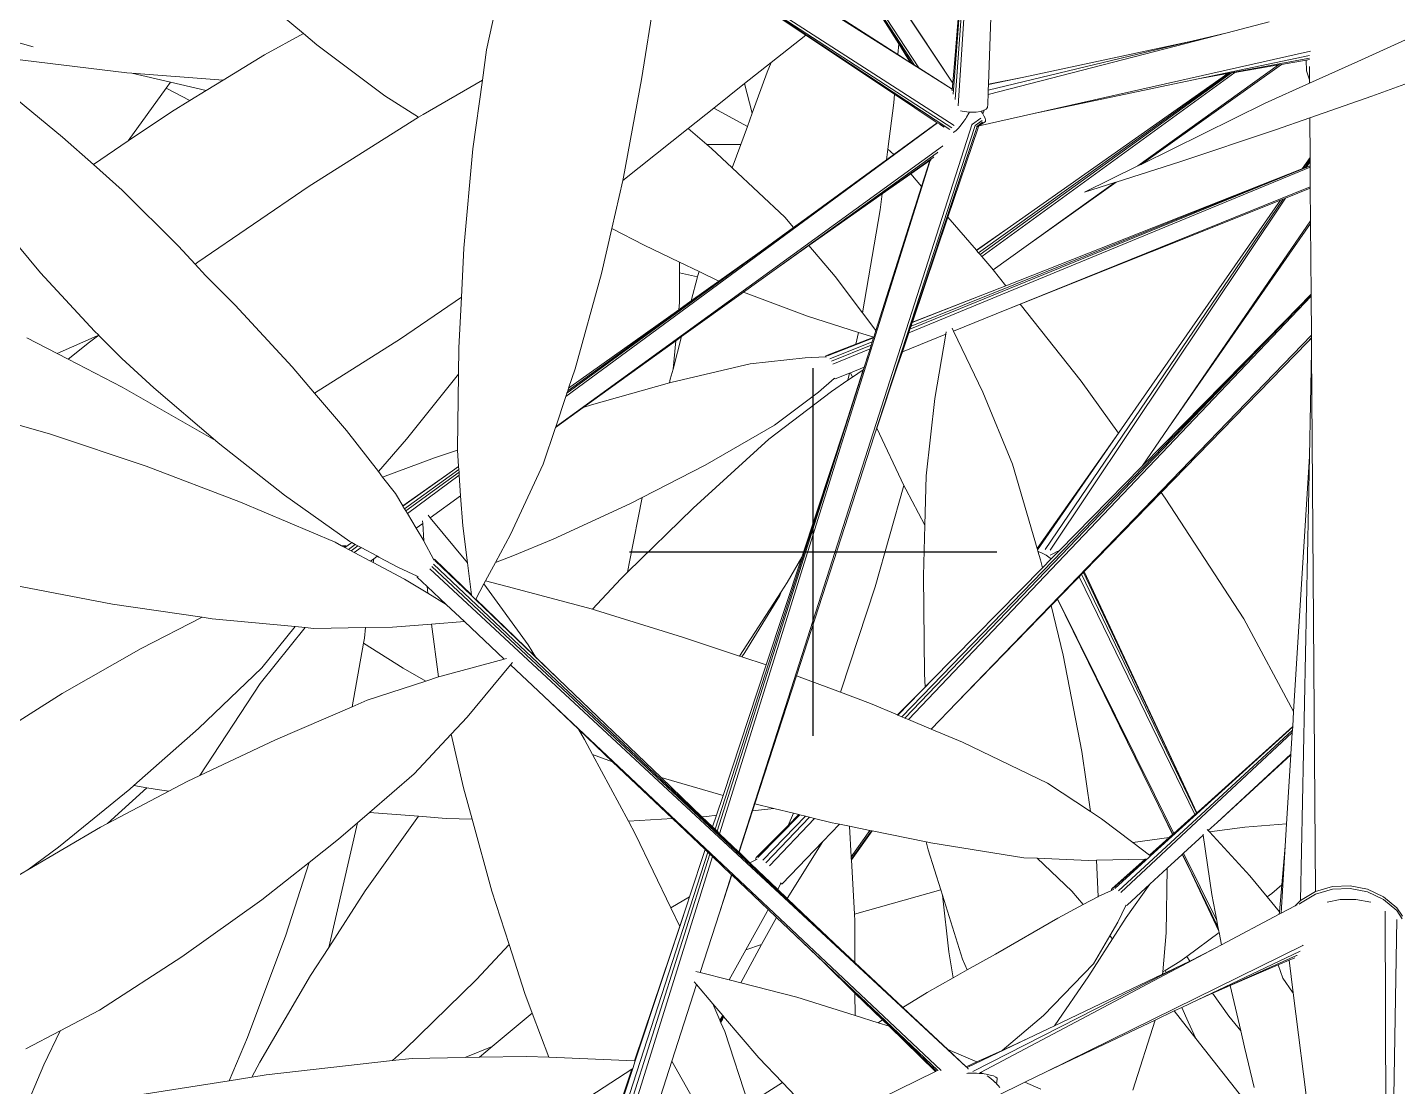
# Model space of a CAD drawing. Header units: millimetres. Extents: x 17 to 218440, y 21 to 53693.
# Drawn here: x 37418.2 to 37604.6, y 25027.3 to 25171.5 of the extents above; entities that cross this region are included whole.
import ezdxf

# ---------------------------------------------------------------- set-up
doc = ezdxf.new("R2010")
doc.units = ezdxf.units.MM
doc.header["$MEASUREMENT"] = 0
doc.layers.add('Edges', color=7, linetype='Continuous', lineweight=18)
doc.layers.add('tampak', color=7, linetype='Continuous')

# ---------------------------------------------------------------- blocks, each defined once
blk = doc.blocks.new('OUTDOOR')
at = {"layer": 'tampak', "transparency": 33554687}
h = blk.add_hatch(dxfattribs=at)
h.set_pattern_fill('CROSS', scale=400)
h.paths.add_polyline_path([(1833117.56, 62258.33), (1829017.56, 62258.33), (1829017.56, 55399.79), (1833117.56, 55399.79)])
blk = doc.blocks.new('BAMBOOPLAN')
at = {"layer": 'Edges'}
for p, q in [((2.5616, -1.7342), (1.9185, -0.7678)), ((1.9859, -0.926), (2.4956, -1.7043)), ((2.6177, -1.0446), (2.5664, -1.7653)), ((2.6202, -1.0464), (2.5722, -1.7783)), ((2.5625, -1.7551), (2.6147, -1.0779)), ((2.5606, -1.7459), (2.0013, -1.3916)), ((2.2971, -1.4061), (2.4871, -1.6989)), ((1.9951, -1.4497), (2.5646, -1.8161)), ((2.0031, -1.4595), (2.5598, -1.821)), ((2.5647, -1.696), (2.5845, -1.4508)), ((2.482, -1.6956), (2.3485, -1.4866)), ((2.631, -1.7357), (2.6402, -1.466)), ((1.6827, -1.5418), (1.6552, -1.6692)), ((2.5558, -1.8241), (2.121, -1.5373)), ((2.2757, -1.6404), (2.121, -1.5373)), ((1.1983, -1.5533), (1.2989, -1.6372)), ((1.9829, -1.5617), (1.9564, -1.727)), ((2.4565, -1.6574), (2.3868, -1.5471)), ((2.4547, -1.6781), (2.3282, -1.5973)), ((2.5616, -1.7341), (2.4626, -1.584)), ((3.1769, -1.615), (3.0948, -1.6361)), ((0.7736, -1.6634), (0.7059, -1.6445)), ((1.2236, -1.6788), (1.2989, -1.6372)), ((1.2989, -1.6372), (1.3252, -1.6592)), ((2.2086, -1.6938), (2.2757, -1.6404)), ((2.4483, -1.7554), (2.2757, -1.6404)), ((3.0948, -1.6361), (2.6303, -1.7558)), ((3.0948, -1.6361), (3.0265, -1.6525)), ((3.3492, -1.6915), (3.4417, -1.6499)), ((1.3252, -1.6592), (1.4574, -1.7583)), ((1.6552, -1.6692), (1.6471, -1.7278)), ((2.4547, -1.6781), (2.4565, -1.6574)), ((2.4796, -1.6941), (2.4547, -1.6781)), ((2.4796, -1.6941), (2.4565, -1.6574)), ((3.0265, -1.6525), (2.6306, -1.7475)), ((2.6999, -1.7221), (3.0265, -1.6525)), ((2.719, -1.7931), (3.257, -1.6716)), ((3.257, -1.6716), (3.2572, -1.6716)), ((0.6775, -1.6799), (0.9557, -1.714)), ((1.1427, -1.7283), (1.2236, -1.6788)), ((2.1569, -1.7348), (2.2086, -1.6938)), ((2.2008, -1.7124), (2.2086, -1.6938)), ((2.482, -1.6956), (2.4796, -1.6941)), ((2.4871, -1.6989), (2.482, -1.6956)), ((2.4956, -1.7043), (2.4871, -1.6989)), ((2.5606, -1.7458), (2.4956, -1.7043)), ((2.5605, -1.7478), (2.5647, -1.696)), ((2.5616, -1.7341), (2.5647, -1.696)), ((2.9216, -1.8948), (3.1952, -1.6984)), ((2.9277, -1.8918), (3.2007, -1.6974)), ((3.0385, -1.7258), (3.2552, -1.6801)), ((3.2552, -1.6853), (3.0775, -1.7185)), ((3.1952, -1.6984), (3.11, -1.7129)), ((3.2007, -1.6974), (3.1952, -1.6984)), ((3.2484, -1.6893), (3.2007, -1.6974)), ((3.2549, -1.6882), (3.2484, -1.6893)), ((3.2484, -1.6893), (3.2495, -1.7102)), ((3.2552, -1.6881), (3.2549, -1.6882)), ((3.255, -1.7015), (3.2552, -1.7274)), ((3.2552, -1.7339), (3.3492, -1.6915)), ((0.9557, -1.714), (0.9652, -1.7147)), ((0.9652, -1.7147), (1.1427, -1.7283)), ((1.0403, -1.732), (0.9652, -1.7147)), ((1.1102, -1.7482), (1.1427, -1.7283)), ((1.5316, -1.7947), (1.6471, -1.7278)), ((1.6471, -1.7278), (1.6287, -1.8615)), ((1.9564, -1.727), (1.9216, -1.9166)), ((2.1715, -1.7926), (2.2008, -1.7124)), ((3.0999, -1.7147), (2.6118, -2.0637)), ((3.1035, -1.7141), (2.6148, -2.0671)), ((3.11, -1.7129), (2.6184, -2.0713)), ((2.6309, -1.7368), (2.6999, -1.7221)), ((2.631, -1.7357), (2.6999, -1.7221)), ((2.6736, -2.0129), (3.0964, -1.7153)), ((2.719, -1.7931), (3.0385, -1.7258)), ((3.0775, -1.7185), (3.0385, -1.7258)), ((3.0964, -1.7153), (3.0775, -1.7185)), ((3.0999, -1.7147), (3.0964, -1.7153)), ((3.1035, -1.7141), (3.0999, -1.7147)), ((3.11, -1.7129), (3.1035, -1.7141)), ((3.2495, -1.7102), (3.2552, -1.7274)), ((3.2552, -1.7274), (3.2552, -1.7339)), ((0.7112, -1.7404), (0.8307, -1.8387)), ((0.9585, -1.8464), (1.0321, -1.7435)), ((1.0321, -1.7435), (1.0403, -1.732)), ((1.0321, -1.7435), (1.0781, -1.7679)), ((1.1102, -1.7482), (1.0403, -1.732)), ((1.0781, -1.7679), (1.1102, -1.7482)), ((1.4574, -1.7583), (1.523, -1.8002)), ((2.1569, -1.7348), (2.097, -1.7825)), ((2.1715, -1.7926), (2.1569, -1.7348)), ((2.4469, -1.7721), (2.4483, -1.7554)), ((2.5275, -1.8083), (2.4483, -1.7554)), ((2.5605, -1.7486), (2.5605, -1.7478)), ((2.5606, -1.7458), (2.5616, -1.7342)), ((2.5606, -1.7459), (2.5606, -1.7458)), ((2.5616, -1.7342), (2.5616, -1.7341)), ((2.5625, -1.7552), (2.5625, -1.7551)), ((2.6297, -1.7717), (2.6303, -1.7558)), ((2.6303, -1.7558), (2.6306, -1.7475)), ((2.6306, -1.7475), (2.6309, -1.7368)), ((2.6309, -1.7368), (2.631, -1.7357)), ((3.1691, -1.7728), (3.2552, -1.7339)), ((3.3763, -1.7591), (3.448, -1.733)), ((1.0426, -1.7896), (1.0781, -1.7679)), ((2.0469, -1.8224), (2.097, -1.7825)), ((2.1622, -1.818), (2.097, -1.7825)), ((2.4356, -1.862), (2.4469, -1.7721)), ((2.5664, -1.7653), (2.5664, -1.7654)), ((2.6225, -1.7867), (2.6267, -1.7844)), ((2.6267, -1.7844), (2.6292, -1.7812)), ((2.6296, -1.7751), (2.6292, -1.7812)), ((2.6296, -1.7751), (2.6297, -1.7717)), ((3.1691, -1.7728), (2.9277, -1.8918)), ((3.2557, -1.8011), (3.3763, -1.7591)), ((0.9585, -1.8464), (1.0426, -1.7896)), ((1.3104, -1.9341), (1.523, -1.8002)), ((1.523, -1.8002), (1.5316, -1.7947)), ((2.5316, -1.811), (1.8092, -2.3435)), ((2.1622, -1.818), (2.1715, -1.7926)), ((2.5314, -1.8109), (2.4467, -1.8727)), ((2.5314, -1.8109), (2.5275, -1.8083)), ((2.5316, -1.811), (2.5314, -1.8109)), ((2.5361, -1.814), (2.5316, -1.811)), ((2.5769, -1.7878), (2.5797, -1.7885)), ((2.578, -1.8151), (2.5833, -1.8078)), ((2.5797, -1.7885), (2.5887, -1.79)), ((2.5833, -1.8078), (2.5868, -1.8025)), ((2.5868, -1.8025), (2.5884, -1.7999)), ((2.5884, -1.7999), (2.5929, -1.7921)), ((2.5887, -1.79), (2.5938, -1.7903)), ((2.5929, -1.7921), (2.5938, -1.7903)), ((2.5938, -1.7903), (2.598, -1.7906)), ((2.598, -1.7906), (2.6071, -1.7903)), ((2.5997, -1.8139), (2.6164, -1.8018)), ((2.6051, -1.8161), (2.6185, -1.8065)), ((2.6071, -1.7903), (2.6152, -1.789)), ((2.6196, -1.8101), (2.6081, -1.8182)), ((2.6131, -1.817), (2.719, -1.7931)), ((2.6152, -1.789), (2.617, -1.7885)), ((2.617, -1.7885), (2.6219, -1.787)), ((2.6184, -1.7908), (2.617, -1.7885)), ((2.6188, -1.7896), (2.6184, -1.7908)), ((2.6193, -1.7922), (2.6184, -1.7908)), ((2.6184, -1.8133), (2.6243, -1.8091)), ((2.6201, -1.7936), (2.6193, -1.7922)), ((2.6206, -1.7921), (2.6201, -1.7936)), ((2.6202, -1.7938), (2.6201, -1.7936)), ((2.6202, -1.7938), (2.6225, -1.7867)), ((2.6223, -1.7976), (2.6202, -1.7938)), ((2.6219, -1.787), (2.6225, -1.7867)), ((2.6244, -1.8022), (2.6223, -1.7976)), ((2.6243, -1.8091), (2.6254, -1.8082)), ((2.6255, -1.8059), (2.6244, -1.8022)), ((2.6254, -1.8082), (2.6255, -1.8059)), ((3.1891, -1.8244), (3.2557, -1.8011)), ((3.2557, -1.8011), (3.2563, -1.8787)), ((1.92, -1.9235), (2.0469, -1.8224)), ((2.0469, -1.8224), (2.0836, -1.8534)), ((2.1456, -3.2292), (2.5992, -1.8133)), ((2.1492, -1.8534), (2.1622, -1.818)), ((2.4097, -2.4178), (2.605, -1.8166)), ((2.6093, -1.8181), (2.4543, -2.2838)), ((2.5361, -1.814), (2.5366, -1.8143)), ((2.5366, -1.8143), (2.5368, -1.8145)), ((2.5368, -1.8145), (2.5395, -1.8163)), ((2.5447, -1.8197), (2.5395, -1.8163)), ((2.6108, -1.821), (2.5522, -1.9944)), ((2.5622, -1.83), (2.5639, -1.8294)), ((2.5639, -1.8294), (2.5679, -1.8263)), ((2.5679, -1.8263), (2.5727, -1.8214)), ((2.5727, -1.8214), (2.578, -1.8151)), ((2.5992, -1.8133), (2.5993, -1.8129)), ((2.5995, -1.8141), (2.5997, -1.8139)), ((2.6047, -1.8164), (2.6051, -1.8161)), ((2.605, -1.8166), (2.6052, -1.8161)), ((2.6081, -1.8182), (2.608, -1.8183)), ((2.6093, -1.8179), (2.6093, -1.8181)), ((2.6115, -1.818), (2.6104, -1.8189)), ((2.6119, -1.8178), (2.6108, -1.821)), ((2.6115, -1.818), (2.6119, -1.8178)), ((2.6195, -1.8124), (2.6119, -1.8178)), ((2.6131, -1.817), (2.6119, -1.8178)), ((2.6119, -1.8178), (2.6119, -1.8178)), ((2.6184, -1.8133), (2.6131, -1.817)), ((3.0028, -1.8868), (3.1891, -1.8244)), ((0.8307, -1.8387), (0.8907, -1.8924)), ((0.8907, -1.8924), (0.9585, -1.8464)), ((1.6287, -1.8615), (1.6107, -2.0548)), ((1.7896, -2.4021), (2.5414, -1.8562)), ((2.1492, -1.8534), (2.0836, -1.8534)), ((2.0836, -1.8534), (2.0926, -1.861)), ((2.0926, -1.861), (2.1327, -1.8985)), ((2.1327, -1.8985), (2.1492, -1.8534)), ((2.433, -1.8828), (2.4356, -1.862)), ((2.4467, -1.8727), (2.4356, -1.862)), ((2.5414, -1.8562), (2.5425, -1.8555)), ((2.5174, -1.8841), (2.1083, -3.1934)), ((2.2145, -2.0973), (2.5295, -1.8705)), ((2.433, -1.8828), (2.2771, -1.9967)), ((2.5232, -1.8784), (2.3009, -2.036)), ((2.4467, -1.8727), (2.433, -1.8828)), ((2.5168, -1.8845), (2.4799, -1.9104)), ((2.5168, -1.8845), (2.5009, -1.9348)), ((2.5174, -1.8841), (2.5168, -1.8845)), ((2.5198, -1.8824), (2.5174, -1.8841)), ((2.5246, -1.8774), (2.5232, -1.8784)), ((2.5295, -1.8705), (2.5305, -1.8698)), ((2.5305, -1.8698), (2.5326, -1.8683)), ((2.8792, -1.9264), (3.0028, -1.8868)), ((3.2409, -1.9008), (3.2563, -1.8787)), ((3.2563, -1.8822), (3.2447, -1.8993)), ((3.2564, -1.8864), (3.2488, -1.8977)), ((3.2563, -1.8787), (3.2563, -1.8822)), ((3.2563, -1.8822), (3.2564, -1.8864)), ((3.2564, -1.8864), (3.2564, -1.8946)), ((0.8907, -1.8924), (0.9464, -1.9422)), ((1.9216, -1.9166), (1.92, -1.9235)), ((2.1327, -1.8985), (2.2353, -1.9947)), ((2.4799, -1.9104), (2.4246, -1.9492)), ((3.2564, -1.897), (2.4762, -2.2192)), ((3.2564, -1.895), (2.4784, -2.2125)), ((2.5009, -1.9348), (2.4799, -1.9104)), ((3.2392, -1.9015), (2.4804, -2.2068)), ((2.6645, -2.1278), (3.2392, -1.9015)), ((2.818, -1.946), (2.9216, -1.8948)), ((2.9216, -1.8948), (2.9277, -1.8918)), ((3.2409, -1.9008), (3.2392, -1.9015)), ((3.2447, -1.8993), (3.2409, -1.9008)), ((3.2488, -1.8977), (3.2447, -1.8993)), ((3.2564, -1.8946), (3.2488, -1.8977)), ((3.2564, -1.8946), (3.2564, -1.895)), ((3.2564, -1.895), (3.2564, -1.897)), ((3.2564, -1.897), (3.2567, -1.9355)), ((0.9464, -1.9422), (1.056, -2.0511)), ((1.094, -2.0819), (1.3104, -1.9341)), ((1.92, -1.9235), (1.8986, -2.0166)), ((2.5009, -1.9348), (2.4121, -2.2146)), ((2.6459, -2.1825), (3.2567, -1.9355)), ((2.7042, -2.051), (2.8792, -1.9264)), ((2.7042, -2.051), (2.8765, -1.9272)), ((2.818, -1.946), (2.8765, -1.9272)), ((2.8765, -1.9272), (2.8792, -1.9264)), ((3.2567, -1.9384), (3.2087, -1.9576)), ((3.2567, -1.9355), (3.2567, -1.9384)), ((3.2567, -1.9384), (3.2572, -2.0015)), ((2.4246, -1.9492), (2.3009, -2.036)), ((2.4207, -1.9804), (2.4246, -1.9492)), ((2.6929, -2.1637), (3.1987, -1.9616)), ((3.2038, -1.9595), (2.7414, -2.6405)), ((3.2087, -1.9576), (2.7508, -2.642)), ((2.9178, -2.3661), (3.1987, -1.9616)), ((3.1987, -1.9616), (3.2038, -1.9595)), ((3.2038, -1.9595), (3.2087, -1.9576)), ((2.2771, -1.9967), (1.8114, -2.3368)), ((2.2353, -1.9947), (2.2522, -2.0146)), ((2.2771, -1.9967), (2.2522, -2.0146)), ((2.3863, -2.1803), (2.4207, -1.9804)), ((2.5522, -1.9944), (2.4831, -2.1985)), ((2.6077, -2.0589), (2.5522, -1.9944)), ((0.7183, -2.0191), (0.7877, -2.1025)), ((1.8986, -2.0166), (1.8785, -2.1042)), ((1.8986, -2.0166), (1.9614, -2.0492)), ((2.2522, -2.0146), (2.1871, -2.0617)), ((2.6077, -2.0589), (2.6736, -2.0129)), ((2.6079, -2.0592), (2.6736, -2.0129)), ((2.9803, -2.4051), (3.2572, -2.0015)), ((2.9803, -2.4051), (3.2572, -2.0067)), ((3.2572, -2.0015), (3.2572, -2.0067)), ((3.2572, -2.0067), (3.2583, -2.144)), ((1.056, -2.0511), (1.0883, -2.0861)), ((1.9614, -2.0492), (2.03, -2.082)), ((2.2819, -2.0495), (2.2145, -2.0973)), ((2.3009, -2.036), (2.2819, -2.0495)), ((2.2819, -2.0495), (2.333, -2.1096)), ((2.6402, -2.0969), (2.7042, -2.051)), ((1.6107, -2.0548), (1.6061, -2.1502)), ((2.1871, -2.0617), (1.8129, -2.3322)), ((2.1068, -2.1189), (2.1871, -2.0617)), ((2.6079, -2.0592), (2.6077, -2.0589)), ((2.6118, -2.0637), (2.6079, -2.0592)), ((2.6148, -2.0671), (2.6118, -2.0637)), ((2.6184, -2.0713), (2.6148, -2.0671)), ((2.6375, -2.0936), (2.6184, -2.0713)), ((0.7877, -2.1025), (0.8927, -2.2161)), ((1.0883, -2.0861), (1.094, -2.0819)), ((1.0883, -2.0861), (1.1085, -2.1079)), ((1.8785, -2.1042), (1.8272, -2.2893)), ((2.03, -2.1028), (2.03, -2.082)), ((2.03, -2.082), (2.0684, -2.1005)), ((2.03, -2.1028), (2.0654, -2.1106)), ((2.03, -2.1604), (2.03, -2.1028)), ((2.0661, -2.1077), (2.0684, -2.1005)), ((2.0684, -2.1005), (2.1068, -2.1189)), ((2.1549, -2.1402), (2.2145, -2.0973)), ((2.6402, -2.0969), (2.6375, -2.0936)), ((2.6645, -2.1278), (2.6402, -2.0969)), ((1.1085, -2.1079), (1.1662, -2.1657)), ((2.053, -2.1572), (2.0654, -2.1106)), ((2.053, -2.1572), (2.1068, -2.1189)), ((2.0654, -2.1106), (2.0661, -2.1077)), ((2.333, -2.1096), (2.3863, -2.1803)), ((2.6267, -2.1427), (2.6645, -2.1278)), ((1.4878, -2.231), (1.6061, -2.1502)), ((1.6061, -2.1502), (1.6014, -2.2487)), ((2.0287, -2.1745), (2.053, -2.1572)), ((2.0344, -2.2269), (2.1549, -2.1402)), ((2.1549, -2.1402), (2.2789, -2.1872)), ((3.2583, -2.1446), (2.4683, -2.9685)), ((3.2583, -2.148), (2.4754, -2.9715)), ((2.4829, -2.1993), (2.6267, -2.1427)), ((2.4831, -2.1985), (2.6267, -2.1427)), ((3.2583, -2.144), (3.2068, -2.1972)), ((3.2583, -2.144), (3.2583, -2.1446)), ((3.2583, -2.1446), (3.2583, -2.148)), ((3.2583, -2.148), (3.2588, -2.2237)), ((1.1662, -2.1657), (1.277, -2.2855)), ((1.8147, -2.3269), (2.0287, -2.1745)), ((2.0287, -2.1745), (2.03, -2.1604)), ((2.3863, -2.1803), (2.4121, -2.2146)), ((2.5633, -2.2159), (2.6459, -2.1825)), ((2.6459, -2.1825), (2.6929, -2.1637)), ((2.8111, -2.3133), (2.6929, -2.1637)), ((2.2789, -2.1872), (2.3783, -2.2185)), ((3.2068, -2.1972), (2.4624, -2.966)), ((2.4804, -2.2068), (2.4784, -2.2125)), ((2.4829, -2.1993), (2.4804, -2.2068)), ((2.4831, -2.1985), (2.4829, -2.1993)), ((2.5633, -2.2159), (2.5607, -2.2104)), ((2.9301, -2.4788), (3.2068, -2.1972)), ((0.7614, -2.2293), (0.8199, -2.2596)), ((0.8261, -2.2572), (0.8981, -2.2256)), ((0.8415, -2.2708), (0.8832, -2.2375)), ((0.8832, -2.2375), (0.8986, -2.2262)), ((0.8927, -2.2161), (0.901, -2.2243)), ((0.8981, -2.2256), (0.901, -2.2243)), ((0.8986, -2.2262), (0.8981, -2.2256)), ((0.8986, -2.2262), (0.9011, -2.2244)), ((0.901, -2.2243), (0.9011, -2.2244)), ((0.9011, -2.2244), (0.9462, -2.2693)), ((1.3204, -2.3365), (1.4878, -2.231)), ((1.843, -2.3647), (2.0228, -2.2353)), ((2.0176, -2.2901), (2.0344, -2.2269)), ((2.0176, -2.2901), (2.0228, -2.2353)), ((2.0228, -2.2353), (2.0344, -2.2269)), ((2.3178, -2.2643), (2.4076, -2.229)), ((2.405, -2.2371), (2.3228, -2.2701)), ((2.3733, -2.2413), (2.3783, -2.2185)), ((2.3733, -2.2413), (2.4079, -2.2278)), ((2.3783, -2.2185), (2.4079, -2.2278)), ((2.405, -2.2371), (2.4031, -2.2432)), ((2.4076, -2.229), (2.405, -2.2371)), ((2.408, -2.2278), (2.4076, -2.229)), ((2.4079, -2.2278), (2.408, -2.2278)), ((2.4121, -2.2146), (2.408, -2.2278)), ((2.4762, -2.2192), (2.4636, -2.2562)), ((2.4636, -2.2562), (2.5481, -2.2221)), ((2.4784, -2.2125), (2.4762, -2.2192)), ((2.5266, -2.3474), (2.5481, -2.2221)), ((2.5481, -2.2221), (2.5488, -2.2178)), ((2.6203, -2.3346), (2.5633, -2.2159)), ((2.5697, -2.9382), (3.2588, -2.2237)), ((2.9668, -2.5299), (3.251, -2.2376)), ((3.251, -2.2376), (3.2589, -2.2294)), ((3.2589, -2.2296), (3.251, -2.2376)), ((3.2588, -2.2237), (3.2589, -2.2294)), ((3.2589, -2.2294), (3.2589, -2.2296)), ((3.2589, -2.2296), (3.2591, -2.2554)), ((0.8199, -2.2596), (0.8261, -2.2572)), ((0.8199, -2.2596), (0.8415, -2.2708)), ((1.6014, -2.2487), (1.6006, -2.2997)), ((2.3977, -2.2602), (2.1033, -3.1886)), ((2.3146, -2.2644), (2.314, -2.266)), ((2.3159, -2.2636), (2.3146, -2.2644)), ((2.3159, -2.2636), (2.3733, -2.2413)), ((2.4031, -2.2432), (2.3256, -2.2748)), ((2.4008, -2.2503), (2.3282, -2.2803)), ((2.3977, -2.2602), (2.3893, -2.2863)), ((2.4008, -2.2503), (2.3977, -2.2602)), ((2.4031, -2.2432), (2.4008, -2.2503)), ((2.4636, -2.2562), (2.4543, -2.2838)), ((3.2591, -2.2554), (3.255, -2.4597)), ((3.2591, -2.2554), (3.2668, -3.3059)), ((0.8415, -2.2708), (0.9468, -2.3254)), ((0.9462, -2.2693), (1.0081, -2.3266)), ((1.277, -2.2855), (1.3204, -2.3365)), ((1.8272, -2.2893), (1.8147, -2.3269)), ((2.0123, -2.3097), (2.0176, -2.2901)), ((2.0162, -2.3151), (2.1675, -2.2797)), ((2.1675, -2.2797), (2.2743, -2.2679)), ((2.2743, -2.2679), (2.314, -2.266)), ((2.314, -2.266), (2.316, -2.2659)), ((2.3628, -2.297), (2.3893, -2.2863)), ((2.3893, -2.2863), (2.3876, -2.2915)), ((2.4543, -2.2838), (2.414, -2.405)), ((1.4994, -2.4265), (1.6006, -2.2997)), ((1.6006, -2.2997), (1.5984, -2.4447)), ((1.8594, -2.3594), (2.0106, -2.3167)), ((2.0106, -2.3167), (2.0123, -2.3097)), ((2.0106, -2.3167), (2.0162, -2.3151)), ((2.3006, -2.3346), (2.3311, -2.3084)), ((2.3255, -2.3335), (2.3578, -2.3116)), ((2.3311, -2.3084), (2.3324, -2.3073)), ((2.3311, -2.3084), (2.3328, -2.3091)), ((2.3328, -2.3091), (2.3609, -2.2978)), ((2.3876, -2.2915), (2.3523, -2.401)), ((2.3578, -2.3116), (2.3609, -2.2978)), ((2.3578, -2.3116), (2.3668, -2.3056)), ((2.3609, -2.2978), (2.3628, -2.297)), ((2.3668, -2.3056), (2.3628, -2.297)), ((2.3668, -2.3056), (2.3876, -2.2915)), ((2.8838, -2.4144), (2.8111, -2.3133)), ((0.9468, -2.3254), (1.1278, -2.4288)), ((1.0081, -2.3266), (1.1278, -2.4288)), ((1.3204, -2.3365), (1.3827, -2.4095)), ((1.8092, -2.3435), (1.7896, -2.4021)), ((1.8114, -2.3368), (1.8092, -2.3435)), ((1.8129, -2.3322), (1.8114, -2.3368)), ((1.8147, -2.3269), (1.8129, -2.3322)), ((2.2042, -2.4261), (2.3255, -2.3335)), ((2.2148, -2.3993), (2.3006, -2.3346)), ((2.6778, -2.4746), (2.6203, -2.3346)), ((0.6179, -2.3628), (0.8069, -2.4166)), ((1.7892, -2.4035), (1.843, -2.3647)), ((1.843, -2.3647), (1.8594, -2.3594)), ((2.5097, -2.4975), (2.5266, -2.3474)), ((2.7264, -2.6417), (2.9178, -2.3661)), ((2.8838, -2.4144), (2.9178, -2.3661)), ((0.8069, -2.4166), (0.9934, -2.4787)), ((1.3827, -2.4095), (1.4448, -2.4894)), ((1.7892, -2.4035), (1.7654, -2.4748)), ((1.7896, -2.4021), (1.7892, -2.4035)), ((2.0801, -2.4768), (2.2148, -2.3993)), ((2.3523, -2.401), (2.0994, -3.1849)), ((2.2575, -2.8864), (2.4097, -2.4178)), ((2.268, -2.6559), (2.3523, -2.401)), ((2.414, -2.405), (2.4097, -2.4178)), ((2.4667, -2.5164), (2.414, -2.405)), ((2.7257, -2.6391), (2.8838, -2.4144)), ((2.9299, -2.4785), (2.9803, -2.4051)), ((1.1278, -2.4288), (1.1333, -2.4335)), ((1.1333, -2.4335), (1.2625, -2.5352)), ((1.4448, -2.4894), (1.4994, -2.4265)), ((1.5541, -2.4623), (1.5986, -2.4478)), ((1.5984, -2.4447), (1.5986, -2.4478)), ((1.5986, -2.4478), (1.6007, -2.4792)), ((2.0569, -2.5604), (2.2042, -2.4261)), ((1.453, -2.5), (1.5541, -2.4623)), ((1.7654, -2.4748), (1.7018, -2.6115)), ((1.9577, -2.5395), (2.0801, -2.4768)), ((2.7257, -2.6391), (2.6778, -2.4746)), ((3.2243, -2.9559), (3.255, -2.4597)), ((3.255, -2.4597), (3.2376, -3.3232)), ((0.9934, -2.4787), (1.1769, -2.549)), ((1.4448, -2.4894), (1.453, -2.5)), ((1.453, -2.5), (1.4781, -2.5322)), ((1.4923, -2.5558), (1.5889, -2.4876)), ((1.4925, -2.5563), (1.5889, -2.4876)), ((1.6012, -2.4853), (1.4957, -2.5616)), ((1.6015, -2.4902), (1.4982, -2.5656)), ((1.6019, -2.4962), (1.5011, -2.5705)), ((1.5889, -2.4876), (1.6007, -2.4792)), ((1.6007, -2.4792), (1.6012, -2.4853)), ((1.6012, -2.4853), (1.6015, -2.4902)), ((1.6015, -2.4902), (1.6019, -2.4962)), ((1.6019, -2.4962), (1.6047, -2.5364)), ((2.5073, -2.5935), (2.5097, -2.4975)), ((2.7683, -2.6435), (2.9286, -2.4803)), ((2.9286, -2.4803), (2.9299, -2.4785)), ((2.9286, -2.4803), (2.9301, -2.4788)), ((2.9301, -2.4788), (2.9299, -2.4785)), ((2.4109, -2.7132), (2.4667, -2.5164)), ((2.47, -2.5232), (2.4667, -2.5164)), ((2.5073, -2.5935), (2.47, -2.5232)), ((2.8172, -2.6837), (2.9668, -2.5299)), ((2.9746, -2.5408), (2.9668, -2.5299)), ((1.1769, -2.549), (1.3605, -2.6267)), ((1.2625, -2.5352), (1.3891, -2.6252)), ((1.4781, -2.5322), (1.4923, -2.5558)), ((1.4923, -2.5558), (1.4925, -2.5563)), ((1.4925, -2.5563), (1.4957, -2.5616)), ((1.5456, -2.5792), (1.6047, -2.5364)), ((1.6047, -2.5364), (1.6087, -2.5948)), ((1.7844, -2.6208), (1.9338, -2.5517)), ((1.9337, -2.6615), (1.9577, -2.5395)), ((1.9338, -2.5517), (1.9577, -2.5395)), ((3.1277, -2.7757), (2.9746, -2.5408)), ((1.4957, -2.5616), (1.4982, -2.5656)), ((1.4982, -2.5656), (1.5011, -2.5705)), ((1.5011, -2.5705), (1.5183, -2.5991)), ((1.5456, -2.5792), (1.5413, -2.574)), ((1.6178, -2.6669), (1.5456, -2.5792)), ((1.9294, -2.6851), (2.0569, -2.5604)), ((1.5183, -2.5991), (1.5309, -2.59)), ((1.5183, -2.5991), (1.5333, -2.6241)), ((1.5309, -2.59), (1.5305, -2.5852)), ((1.5333, -2.6241), (1.5309, -2.59)), ((1.6087, -2.5948), (1.6178, -2.6669)), ((2.5048, -2.6919), (2.5073, -2.5935)), ((1.3605, -2.6267), (1.3732, -2.6334)), ((1.3732, -2.6334), (1.3816, -2.6339)), ((1.3732, -2.6334), (1.3784, -2.6362)), ((1.3784, -2.6362), (1.3816, -2.6339)), ((1.3784, -2.6362), (1.3794, -2.6368)), ((1.3794, -2.6368), (1.3833, -2.634)), ((1.3794, -2.6368), (1.3865, -2.6405)), ((1.3816, -2.6339), (1.3833, -2.634)), ((1.3833, -2.634), (1.3929, -2.6272)), ((1.3998, -2.6309), (1.3865, -2.6405)), ((1.3891, -2.6252), (1.3929, -2.6272)), ((1.405, -2.6337), (1.3918, -2.6433)), ((1.3929, -2.6272), (1.3998, -2.6309)), ((1.411, -2.6369), (1.3979, -2.6466)), ((1.3998, -2.6309), (1.405, -2.6337)), ((1.405, -2.6337), (1.411, -2.6369)), ((1.411, -2.6369), (1.4427, -2.654)), ((1.5333, -2.6241), (1.5334, -2.6243)), ((1.5334, -2.6243), (1.5517, -2.6596)), ((1.7018, -2.6115), (1.6726, -2.6658)), ((1.7064, -2.6531), (1.7844, -2.6208)), ((1.3865, -2.6405), (1.3918, -2.6433)), ((1.3918, -2.6433), (1.3979, -2.6466)), ((1.3979, -2.6466), (1.4297, -2.6634)), ((1.4297, -2.6634), (1.4357, -2.6591)), ((1.4297, -2.6634), (1.4348, -2.6662)), ((1.4348, -2.6662), (1.4357, -2.6591)), ((1.4357, -2.6591), (1.4418, -2.6547)), ((1.4418, -2.6547), (1.4427, -2.654)), ((1.4418, -2.6547), (1.4453, -2.6554)), ((1.4427, -2.654), (1.4453, -2.6554)), ((1.4453, -2.6554), (1.4839, -2.6761)), ((1.5534, -2.6595), (1.5517, -2.6596)), ((1.5517, -2.6596), (1.5527, -2.6614)), ((1.5547, -2.6603), (1.5534, -2.6595)), ((1.5547, -2.6603), (1.6257, -2.729)), ((1.5548, -2.6624), (1.6259, -2.7305)), ((1.6726, -2.6658), (1.7064, -2.6531)), ((1.9294, -2.6851), (1.9337, -2.6615)), ((2.1988, -2.8653), (2.268, -2.6559)), ((2.2394, -2.7052), (2.268, -2.6559)), ((2.7264, -2.6417), (2.7257, -2.6391)), ((2.7272, -2.6443), (2.7264, -2.6417)), ((2.7277, -2.6445), (2.7272, -2.6443)), ((2.732, -2.6609), (2.7272, -2.6443)), ((2.7352, -2.6477), (2.7277, -2.6445)), ((2.7358, -2.6766), (2.732, -2.6609)), ((2.7431, -2.6521), (2.7352, -2.6477)), ((2.7358, -2.6766), (2.7529, -2.6592)), ((2.7508, -2.6574), (2.7431, -2.6521)), ((2.7529, -2.6592), (2.7508, -2.6574)), ((2.7562, -2.6491), (2.7511, -2.6519)), ((2.7529, -2.6592), (2.7683, -2.6435)), ((2.7646, -2.645), (2.7562, -2.6491)), ((2.7683, -2.6435), (2.7646, -2.645)), ((1.4348, -2.6662), (1.4952, -2.6982)), ((1.4839, -2.6761), (1.5203, -2.6928)), ((2.5877, -3.6467), (1.5447, -2.6785)), ((2.3427, -3.4173), (1.5485, -2.6738)), ((2.2693, -3.3479), (1.5516, -2.6693)), ((1.6178, -2.6669), (1.6257, -2.729)), ((1.6726, -2.6658), (1.6531, -2.702)), ((1.9164, -2.6977), (1.9294, -2.6851)), ((2.5205, -2.8957), (2.7358, -2.6766)), ((2.8074, -2.6938), (2.8122, -2.6888)), ((2.8122, -2.6888), (2.8155, -2.6855)), ((3.0356, -3.1534), (2.8122, -2.6888)), ((2.8155, -2.6855), (2.8172, -2.6837)), ((2.8155, -2.6855), (3.019, -3.1164)), ((2.8172, -2.6837), (3.019, -3.1164)), ((0.7351, -2.7104), (0.9277, -2.7472)), ((1.4952, -2.6982), (1.5406, -2.7258)), ((1.5203, -2.6928), (1.5204, -2.6947)), ((1.5203, -2.6928), (1.5219, -2.6936)), ((1.5204, -2.6947), (1.5397, -2.7129)), ((1.5406, -2.7258), (1.5397, -2.7129)), ((1.5397, -2.7129), (1.5766, -2.7476)), ((1.6499, -2.7078), (1.6341, -2.7372)), ((1.6531, -2.702), (1.6499, -2.7078)), ((1.7363, -2.8259), (1.6499, -2.7078)), ((1.6531, -2.702), (1.6953, -2.7128)), ((1.6953, -2.7128), (1.861, -2.757)), ((1.861, -2.757), (1.9164, -2.6977)), ((2.2278, -2.7232), (2.2394, -2.7052)), ((2.3446, -2.9146), (2.4109, -2.7132)), ((2.5066, -2.8818), (2.5048, -2.6919)), ((2.7654, -2.737), (2.8074, -2.6938)), ((3.0322, -3.1564), (2.8074, -2.6938)), ((1.5406, -2.7258), (1.5766, -2.7476)), ((1.6257, -2.729), (1.6259, -2.7305)), ((1.6259, -2.7305), (1.6337, -2.738)), ((1.6341, -2.7372), (1.6337, -2.738)), ((1.6337, -2.738), (1.7944, -2.8922)), ((1.6341, -2.7372), (1.7503, -2.8496)), ((2.1468, -2.8481), (2.2278, -2.7232)), ((2.157, -2.8414), (2.2252, -2.7301)), ((2.2252, -2.7301), (2.2278, -2.7232)), ((2.7532, -2.7495), (2.7653, -2.7371)), ((2.7653, -2.7371), (2.7654, -2.737)), ((2.7653, -2.7371), (2.9618, -3.1385)), ((2.7654, -2.737), (2.9911, -3.1931)), ((0.9277, -2.7472), (1.1019, -2.7725)), ((1.5766, -2.7476), (1.612, -2.781)), ((1.861, -2.757), (1.8666, -2.7585)), ((1.8666, -2.7585), (2.0359, -2.8114)), ((2.5697, -2.9382), (2.7532, -2.7495)), ((2.7764, -2.8461), (2.7532, -2.7495)), ((0.9836, -2.8332), (1.1019, -2.7725)), ((1.1019, -2.7725), (1.1215, -2.7753)), ((1.1215, -2.7753), (1.2832, -2.7906)), ((1.2149, -2.9014), (1.3025, -2.7925)), ((1.2178, -2.8707), (1.2832, -2.7906)), ((1.2832, -2.7906), (1.3025, -2.7925)), ((1.3025, -2.7925), (1.3195, -2.7941)), ((1.3195, -2.7941), (1.42, -2.7924)), ((1.4175, -2.8131), (1.42, -2.7924)), ((1.42, -2.7924), (1.4724, -2.7915)), ((1.4724, -2.7915), (1.5482, -2.7858)), ((1.5482, -2.7858), (1.612, -2.781)), ((1.5615, -2.8885), (1.5482, -2.7858)), ((1.612, -2.781), (1.6894, -2.8539)), ((3.2243, -2.9559), (3.1277, -2.7757)), ((1.3939, -2.9467), (1.4158, -2.8228)), ((1.4158, -2.8228), (1.4175, -2.8131)), ((1.4158, -2.8228), (1.4928, -2.8718)), ((2.0359, -2.8114), (2.1468, -2.8481)), ((0.8301, -2.9211), (0.9836, -2.8332)), ((1.7503, -2.8496), (1.7363, -2.8259)), ((1.7503, -2.8496), (1.7944, -2.8922)), ((2.1468, -2.8481), (2.1512, -2.8495)), ((2.1512, -2.8495), (2.157, -2.8414)), ((2.1512, -2.8495), (2.1988, -2.8653)), ((2.8123, -3.0334), (2.7764, -2.8461)), ((1.0952, -2.9892), (1.2178, -2.8707)), ((1.4928, -2.8718), (1.5367, -2.8967)), ((1.5666, -2.8868), (1.6894, -2.8539)), ((1.6173, -2.9666), (1.7014, -2.8652)), ((1.6894, -2.8539), (1.6936, -2.8528)), ((1.7014, -2.8652), (1.7053, -2.8606)), ((1.7014, -2.8652), (1.7662, -2.9263)), ((2.1149, -3.119), (2.1988, -2.8653)), ((1.0978, -3.08), (1.2149, -2.9014)), ((1.4231, -2.9341), (1.5367, -2.8967)), ((1.5367, -2.8967), (1.5615, -2.8885)), ((1.5615, -2.8885), (1.5666, -2.8868)), ((1.7944, -2.8922), (1.9946, -3.0843)), ((2.1767, -3.1351), (2.2575, -2.8864)), ((2.2575, -2.8864), (2.3431, -2.9185)), ((2.4547, -2.9627), (2.5205, -2.8957)), ((2.508, -2.9083), (2.5066, -2.8818)), ((2.508, -2.9083), (2.5205, -2.8957)), ((0.6801, -3.0153), (0.8301, -2.9211)), ((1.7662, -2.9263), (2.5387, -3.654)), ((1.7662, -2.9263), (1.8337, -2.9904)), ((2.3431, -2.9185), (2.3446, -2.9146)), ((2.3431, -2.9185), (2.4019, -2.9405)), ((2.4543, -2.9626), (2.508, -2.9083)), ((1.2444, -3.0109), (1.3939, -2.9467)), ((1.3939, -2.9467), (1.4231, -2.9341)), ((2.4019, -2.9405), (2.4543, -2.9626)), ((2.5197, -2.9901), (2.5697, -2.9382)), ((3.2225, -2.985), (3.2243, -2.9559)), ((1.5864, -2.9998), (1.6173, -2.9666)), ((2.4543, -2.9626), (2.4547, -2.9627)), ((2.4547, -2.9627), (2.4624, -2.966)), ((2.4624, -2.966), (2.4683, -2.9685)), ((2.4683, -2.9685), (2.4754, -2.9715)), ((2.4754, -2.9715), (2.5197, -2.9901)), ((0.9694, -3.0998), (1.0952, -2.9892)), ((1.5142, -3.0773), (1.5864, -2.9998)), ((1.6104, -3.1041), (1.5864, -2.9998)), ((1.8454, -3.0101), (1.8337, -2.9904)), ((1.8337, -2.9904), (1.9001, -3.0534)), ((1.8611, -3.0393), (1.8454, -3.0101)), ((2.5197, -2.9901), (2.5802, -3.0156)), ((3.2221, -2.992), (2.8841, -3.3044)), ((3.2218, -2.9967), (2.8883, -3.3079)), ((2.9462, -3.2367), (3.2225, -2.9855)), ((3.0449, -3.1451), (3.2225, -2.985)), ((3.2192, -3.039), (3.2218, -2.9967)), ((3.2218, -2.9967), (3.2221, -2.992)), ((3.2221, -2.992), (3.2225, -2.9855)), ((3.2225, -2.9855), (3.2225, -2.985)), ((1.0978, -3.08), (1.2444, -3.0109)), ((2.5802, -3.0156), (2.7456, -3.0955)), ((2.8293, -3.1505), (2.8123, -3.0334)), ((1.8611, -3.0393), (1.9001, -3.0534)), ((1.931, -3.1693), (1.8611, -3.0393)), ((1.9001, -3.0534), (2.0165, -3.164)), ((3.0755, -3.1714), (3.2192, -3.039)), ((3.0755, -3.1714), (3.2191, -3.0401)), ((3.2108, -3.1743), (3.2191, -3.0401)), ((3.2191, -3.0401), (3.2192, -3.039)), ((1.0727, -3.0918), (1.0978, -3.08)), ((1.4277, -3.1523), (1.5142, -3.0773)), ((1.9946, -3.0843), (2.1149, -3.119)), ((1.9946, -3.0843), (2.0739, -3.1604)), ((0.8225, -3.2194), (0.9613, -3.107)), ((0.9179, -3.1735), (0.9945, -3.1044)), ((0.9179, -3.1735), (1.0374, -3.1105)), ((0.9613, -3.107), (0.9694, -3.0998)), ((0.9694, -3.0998), (0.9948, -3.1041)), ((0.9945, -3.1044), (0.9948, -3.1041)), ((0.9948, -3.1041), (1.019, -3.1082)), ((1.019, -3.1082), (1.0374, -3.1105)), ((1.0374, -3.1105), (1.0727, -3.0918)), ((1.6271, -3.1654), (1.6104, -3.1041)), ((2.7456, -3.0955), (2.8293, -3.1505)), ((3.019, -3.1164), (3.0362, -3.1528)), ((2.1022, -3.1576), (2.1149, -3.119)), ((2.1721, -3.1492), (2.1767, -3.1351)), ((2.1767, -3.1351), (2.2138, -3.1442)), ((2.9618, -3.1385), (2.9891, -3.195)), ((2.9618, -3.1385), (2.9893, -3.1947)), ((1.4042, -3.1726), (1.4277, -3.1523)), ((1.4193, -3.3048), (1.5229, -3.1596)), ((1.4277, -3.1523), (1.5229, -3.1596)), ((1.5229, -3.1596), (1.5763, -3.1637)), ((1.5763, -3.1637), (1.6271, -3.1654)), ((1.6654, -3.3055), (1.6271, -3.1654)), ((1.931, -3.1693), (2.0165, -3.164)), ((1.9448, -3.1951), (1.931, -3.1693)), ((2.0165, -3.164), (2.0801, -3.2244)), ((2.0739, -3.1604), (2.0836, -3.1598)), ((2.0739, -3.1604), (2.0946, -3.1803)), ((2.0836, -3.1598), (2.1022, -3.1576)), ((2.0946, -3.1803), (2.1022, -3.1576)), ((2.146, -3.2296), (2.1721, -3.1492)), ((2.1721, -3.1492), (2.2138, -3.1442)), ((2.1823, -3.24), (2.2642, -3.1566)), ((2.2751, -3.1593), (2.1921, -3.2451)), ((2.2833, -3.1613), (2.1984, -3.2499)), ((2.2927, -3.1636), (2.2052, -3.2557)), ((2.2138, -3.1442), (2.2517, -3.1535)), ((2.2412, -3.1777), (2.2517, -3.1535)), ((2.2412, -3.1777), (2.2625, -3.1562)), ((2.2517, -3.1535), (2.2625, -3.1562)), ((2.2625, -3.1562), (2.2642, -3.1566)), ((2.2642, -3.1566), (2.2751, -3.1593)), ((2.2751, -3.1593), (2.2833, -3.1613)), ((2.2833, -3.1613), (2.2927, -3.1636)), ((2.2927, -3.1636), (2.3272, -3.1721)), ((2.8293, -3.1505), (2.8508, -3.1647)), ((2.8508, -3.1647), (2.9116, -3.2105)), ((2.9446, -3.2354), (3.0449, -3.1451)), ((2.9911, -3.1931), (3.0322, -3.1564)), ((3.0322, -3.1564), (3.0356, -3.1534)), ((3.0356, -3.1534), (3.0362, -3.1528)), ((3.0362, -3.1528), (3.0449, -3.1451)), ((0.7632, -3.2635), (0.9047, -3.1805)), ((0.9047, -3.1805), (0.9179, -3.1735)), ((1.3481, -3.4148), (1.4042, -3.1726)), ((1.3675, -3.2044), (1.4042, -3.1726)), ((2.0132, -3.3375), (1.9448, -3.1951)), ((2.0946, -3.1803), (2.0994, -3.1849)), ((2.0994, -3.1849), (2.1033, -3.1886)), ((2.1033, -3.1886), (2.1083, -3.1934)), ((2.1083, -3.1934), (2.1456, -3.2292)), ((2.1796, -3.2399), (2.2412, -3.1777)), ((2.3092, -3.2083), (2.3414, -3.175)), ((2.3272, -3.1721), (2.3414, -3.175)), ((2.3414, -3.175), (2.3606, -3.1789)), ((2.3641, -3.2382), (2.3606, -3.1789)), ((2.3606, -3.1789), (2.4001, -3.187)), ((2.3641, -3.2382), (2.4001, -3.187)), ((2.3643, -3.243), (2.4036, -3.1877)), ((2.4048, -3.1879), (2.3644, -3.2441)), ((2.4051, -3.188), (2.3644, -3.2441)), ((2.4001, -3.187), (2.4036, -3.1877)), ((2.4036, -3.1877), (2.4048, -3.1879)), ((2.4048, -3.1879), (2.4051, -3.188)), ((2.4051, -3.188), (2.5101, -3.2094)), ((2.9826, -3.2008), (2.9891, -3.195)), ((2.9891, -3.195), (2.9893, -3.1947)), ((2.9893, -3.1947), (2.9911, -3.1931)), ((3.0102, -3.2315), (3.0487, -3.1961)), ((3.0487, -3.1961), (3.0484, -3.1946)), ((3.065, -3.3116), (3.0487, -3.1961)), ((3.0583, -3.1872), (3.0564, -3.185)), ((3.0583, -3.1872), (3.0755, -3.1714)), ((3.061, -3.19), (3.0583, -3.1872)), ((3.061, -3.19), (3.1292, -3.1807)), ((3.1395, -3.2753), (3.061, -3.19)), ((3.1292, -3.1807), (3.2108, -3.1743)), ((3.2081, -3.2177), (3.2108, -3.1743)), ((0.7632, -3.2635), (0.8225, -3.2194)), ((1.3104, -3.2493), (1.3675, -3.2044)), ((2.2298, -3.2907), (2.3092, -3.2083)), ((2.2397, -3.3195), (2.3092, -3.2083)), ((2.514, -3.2251), (2.5101, -3.2094)), ((2.5101, -3.2094), (2.5186, -3.2112)), ((2.5186, -3.2112), (2.7, -3.2401)), ((2.9116, -3.2105), (2.9826, -3.2008)), ((2.9116, -3.2105), (2.9442, -3.2351)), ((2.9442, -3.2351), (2.9826, -3.2008)), ((3.2001, -3.348), (3.2081, -3.2177)), ((3.2013, -3.2932), (3.2081, -3.2177)), ((1.2178, -3.322), (1.3104, -3.2493)), ((1.2646, -3.391), (1.3104, -3.2493)), ((2.0851, -3.2292), (1.9045, -3.7893)), ((2.0892, -3.233), (1.9123, -3.7908)), ((2.0944, -3.2379), (1.9209, -3.793)), ((2.0498, -3.3159), (2.0801, -3.2244)), ((2.0801, -3.2244), (2.0851, -3.2292)), ((2.0851, -3.2292), (2.0892, -3.233)), ((2.0892, -3.233), (2.0944, -3.2379)), ((2.0944, -3.2379), (2.1315, -3.2732)), ((2.1456, -3.2292), (2.146, -3.2296)), ((2.146, -3.2296), (2.1673, -3.25)), ((2.1673, -3.25), (2.1787, -3.2442)), ((2.1673, -3.25), (2.1834, -3.2655)), ((2.1796, -3.2399), (2.1786, -3.2416)), ((2.1786, -3.2416), (2.1787, -3.2442)), ((2.1787, -3.2442), (2.181, -3.243)), ((2.3643, -3.243), (2.3641, -3.2382)), ((2.3644, -3.2441), (2.3643, -3.243)), ((2.3644, -3.2441), (2.3706, -3.3499)), ((2.5384, -3.3027), (2.514, -3.2251)), ((2.7, -3.2401), (2.7257, -3.2412)), ((2.7928, -3.3055), (2.7257, -3.2412)), ((2.7257, -3.2412), (2.8254, -3.2453)), ((2.8254, -3.2453), (2.8409, -3.245)), ((2.8409, -3.245), (2.9354, -3.2429)), ((2.8446, -3.3155), (2.8409, -3.245)), ((2.8714, -3.3001), (2.9354, -3.2429)), ((2.8736, -3.2995), (2.9364, -3.2429)), ((2.8765, -3.3), (2.9433, -3.2393)), ((2.9354, -3.2429), (2.9364, -3.2429)), ((2.9364, -3.2429), (2.9392, -3.2428)), ((2.9433, -3.2393), (2.9462, -3.2367)), ((2.9442, -3.2351), (2.9446, -3.2354)), ((2.9446, -3.2354), (2.9462, -3.2367)), ((2.9786, -3.2606), (3.0078, -3.2337)), ((3.0078, -3.2337), (3.0082, -3.2333)), ((3.0078, -3.2337), (3.0262, -3.2717)), ((3.0082, -3.2333), (3.0102, -3.2315)), ((3.0082, -3.2333), (3.0772, -3.3743)), ((3.0102, -3.2315), (3.0749, -3.3623)), ((0.7409, -3.2766), (0.7632, -3.2635)), ((2.1078, -3.3472), (2.1315, -3.2732)), ((2.1078, -3.3472), (2.1318, -3.2735)), ((2.1315, -3.2732), (2.1318, -3.2735)), ((2.1318, -3.2735), (2.2028, -3.3409)), ((2.1834, -3.2655), (2.2063, -3.2874)), ((2.9447, -3.2919), (2.9786, -3.2606)), ((2.9762, -3.3864), (2.9786, -3.2606)), ((3.0788, -3.3827), (3.0262, -3.2717)), ((3.0262, -3.2717), (3.0782, -3.3792)), ((3.1729, -3.3161), (3.1395, -3.2753)), ((2.2063, -3.2874), (2.2215, -3.302)), ((2.2215, -3.302), (2.2269, -3.2907)), ((2.2215, -3.302), (2.2397, -3.3195)), ((2.2269, -3.2907), (2.2278, -3.2887)), ((2.2298, -3.2907), (2.2269, -3.2907)), ((2.3706, -3.3499), (2.5384, -3.3027)), ((2.5417, -3.3131), (2.5384, -3.3027)), ((2.8702, -3.3037), (2.8748, -3.3016)), ((2.8703, -3.3018), (2.8702, -3.3037)), ((2.8714, -3.3001), (2.8703, -3.3018)), ((2.8988, -3.3561), (2.9447, -3.2919)), ((2.9004, -3.3326), (2.9447, -3.2919)), ((3.1817, -3.3096), (3.2013, -3.2932)), ((3.1966, -3.3451), (3.2013, -3.2932)), ((3.2998, -3.2961), (3.2668, -3.3059)), ((3.2998, -3.3014), (3.2668, -3.3112)), ((3.3344, -3.2946), (3.2998, -3.2961)), ((3.3344, -3.2999), (3.2998, -3.3014)), ((3.3683, -3.3014), (3.3344, -3.2946)), ((3.3683, -3.3067), (3.3344, -3.2999)), ((3.3991, -3.3161), (3.3683, -3.3014)), ((1.0626, -3.4329), (1.2178, -3.322)), ((1.3481, -3.4148), (1.4193, -3.3048)), ((1.699, -3.4092), (1.6654, -3.3055)), ((2.0132, -3.3375), (2.0498, -3.3159)), ((2.0449, -3.3308), (2.0498, -3.3159)), ((2.2397, -3.3195), (2.2693, -3.3479)), ((2.5538, -3.4233), (2.5417, -3.3131)), ((2.5807, -3.4372), (2.5417, -3.3131)), ((2.8151, -3.3314), (2.7928, -3.3055)), ((2.8151, -3.3314), (2.8438, -3.3159)), ((2.8438, -3.3159), (2.8446, -3.3155)), ((2.8446, -3.3155), (2.8702, -3.3037)), ((3.0749, -3.3623), (3.065, -3.3116)), ((3.1729, -3.3161), (3.1817, -3.3096)), ((3.1966, -3.3451), (3.1729, -3.3161)), ((3.2376, -3.3232), (3.2275, -3.3335)), ((3.2376, -3.3285), (3.2354, -3.3307)), ((3.2668, -3.3059), (3.2376, -3.3232)), ((3.2668, -3.3112), (3.2376, -3.3285)), ((3.3147, -3.3215), (3.2896, -3.3268)), ((3.3456, -3.3213), (3.3147, -3.3215)), ((3.3743, -3.3268), (3.3456, -3.3213)), ((3.3991, -3.3214), (3.3683, -3.3067)), ((3.4248, -3.3376), (3.3991, -3.3161)), ((3.4248, -3.3429), (3.3991, -3.3214)), ((1.9443, -3.6351), (2.0449, -3.3308)), ((2.0306, -3.3736), (2.0132, -3.3375)), ((2.0306, -3.3736), (2.0449, -3.3308)), ((2.0706, -3.4634), (2.1078, -3.3472)), ((2.1592, -3.4194), (2.2008, -3.345)), ((2.1899, -3.4092), (2.2189, -3.3563)), ((2.2008, -3.345), (2.2028, -3.3409)), ((2.2028, -3.3409), (2.2189, -3.3563)), ((2.2189, -3.3563), (2.2424, -3.3785)), ((2.3427, -3.4173), (2.2693, -3.3479)), ((2.3713, -3.3629), (2.3706, -3.3499)), ((2.7658, -3.3579), (2.8151, -3.3314)), ((2.8721, -3.3977), (2.8988, -3.3561)), ((2.8824, -3.3653), (2.8984, -3.3332)), ((2.8984, -3.3332), (2.8988, -3.3323)), ((2.8984, -3.3332), (2.9004, -3.3326)), ((3.1962, -3.3501), (3.0841, -3.4095)), ((3.1962, -3.3501), (3.1966, -3.3451)), ((3.2001, -3.348), (3.1962, -3.3501)), ((3.2275, -3.3335), (3.2001, -3.348)), ((3.23, -3.3321), (3.2275, -3.3335)), ((3.231, -3.3317), (3.23, -3.3321)), ((3.4057, -4.483), (3.4026, -3.3439)), ((3.4361, -3.354), (3.4248, -3.3376)), ((3.4357, -3.3587), (3.4248, -3.3429)), ((1.943, -3.635), (2.0306, -3.3736)), ((2.3112, -3.4448), (2.2424, -3.3785)), ((2.2424, -3.3785), (2.5325, -3.6541)), ((2.3714, -3.4442), (2.3713, -3.3629)), ((2.6445, -3.4274), (2.7658, -3.3579)), ((2.867, -3.3918), (2.8824, -3.3653)), ((3.0772, -3.3743), (3.0749, -3.3623)), ((3.0782, -3.3792), (3.0772, -3.3743)), ((3.0788, -3.3827), (3.0782, -3.3792)), ((3.0794, -3.3855), (3.0788, -3.3827)), ((3.4118, -4.1245), (3.4248, -3.3602)), ((1.1903, -3.5896), (1.2646, -3.391)), ((1.6358, -3.4767), (1.699, -3.4092)), ((1.7297, -3.5043), (1.699, -3.4092)), ((2.1493, -3.4834), (2.1899, -3.4092)), ((2.1592, -3.4194), (2.1899, -3.4092)), ((2.8261, -3.4696), (2.8721, -3.3977)), ((2.8351, -3.4466), (2.867, -3.3918)), ((2.8721, -3.3977), (2.867, -3.3918)), ((2.97, -3.462), (2.9762, -3.3864)), ((3.0166, -3.4321), (3.0794, -3.3855)), ((3.0841, -3.4095), (3.0717, -3.4161)), ((3.0841, -3.4095), (3.0794, -3.3855)), ((0.9024, -3.5367), (1.0626, -3.4329)), ((1.3129, -3.4692), (1.3481, -3.4148)), ((2.1266, -3.4776), (2.1592, -3.4194)), ((2.3714, -3.4442), (2.3427, -3.4173)), ((2.5621, -3.474), (2.5538, -3.4233)), ((2.5897, -3.4583), (2.6445, -3.4274)), ((3.0717, -3.4161), (2.6154, -3.6581)), ((2.7429, -3.6564), (3.2422, -3.4106)), ((3.0031, -3.4421), (3.0166, -3.4321)), ((3.0228, -3.441), (3.0166, -3.4321)), ((3.0717, -3.4161), (3.0228, -3.441)), ((3.0379, -3.5164), (3.2359, -3.4224)), ((3.2302, -3.4304), (3.0741, -3.5002)), ((3.2268, -3.4348), (3.2155, -3.4396)), ((3.2313, -3.43), (3.2302, -3.4304)), ((3.2359, -3.4224), (3.237, -3.4219)), ((3.2422, -3.4106), (3.2426, -3.4104)), ((3.2427, -3.4103), (3.2429, -3.4102)), ((2.0706, -3.4634), (2.0619, -3.4612)), ((2.1266, -3.4776), (2.0706, -3.4634)), ((2.5297, -3.6554), (2.3112, -3.4448)), ((2.3714, -3.5034), (2.3112, -3.4448)), ((2.4646, -3.5314), (2.3714, -3.4442)), ((2.5621, -3.474), (2.5897, -3.4583)), ((2.5897, -3.4583), (2.5807, -3.4372)), ((3.0091, -3.448), (2.6005, -3.656)), ((2.7382, -3.5473), (2.8351, -3.4466)), ((2.9696, -3.4668), (2.97, -3.462)), ((2.97, -3.462), (2.9746, -3.4592)), ((2.9746, -3.4592), (3.0031, -3.4421)), ((2.9765, -3.4635), (2.9746, -3.4592)), ((2.9765, -3.4635), (3.0091, -3.448)), ((3.0228, -3.441), (3.0091, -3.448)), ((3.1943, -3.4487), (3.1012, -3.4886)), ((3.2155, -3.4396), (3.1943, -3.4487)), ((3.1943, -3.4487), (3.2032, -3.4745)), ((3.2155, -3.4396), (3.2235, -3.5026)), ((1.214, -3.6377), (1.3129, -3.4692)), ((1.4953, -3.614), (1.6358, -3.4767)), ((2.0154, -3.6359), (2.0632, -3.4865)), ((2.0632, -3.4865), (2.059, -3.4816)), ((2.0952, -3.5241), (2.0632, -3.4865)), ((2.1493, -3.4834), (2.1266, -3.4776)), ((2.2581, -3.5111), (2.1493, -3.4834)), ((2.5118, -3.5024), (2.5621, -3.474)), ((2.7592, -3.5673), (2.9696, -3.4668)), ((2.7592, -3.5673), (2.8261, -3.4696)), ((2.9696, -3.4668), (2.9765, -3.4635)), ((3.1012, -3.4886), (3.0741, -3.5002)), ((3.1216, -3.5768), (3.1012, -3.4886)), ((3.2032, -3.4745), (3.222, -3.5014)), ((1.7439, -3.5424), (1.7297, -3.5043)), ((2.3715, -3.547), (2.2581, -3.5111)), ((2.3715, -3.547), (2.3714, -3.5034)), ((2.4251, -3.5557), (2.3714, -3.5034)), ((2.4646, -3.5314), (2.5118, -3.5024)), ((3.0067, -3.5312), (3.0379, -3.5164)), ((3.0667, -3.5035), (3.0379, -3.5164)), ((3.0741, -3.5002), (3.0667, -3.5035)), ((3.0982, -3.5484), (3.0667, -3.5035)), ((3.222, -3.5014), (3.2235, -3.5026)), ((3.2235, -3.5026), (3.2712, -3.8791)), ((0.8263, -3.5767), (0.9024, -3.5367)), ((1.666, -3.6074), (1.7439, -3.5424)), ((1.776, -3.6282), (1.7439, -3.5424)), ((2.1147, -3.5471), (2.0952, -3.5241)), ((2.1087, -3.556), (2.0952, -3.5241)), ((2.5518, -3.613), (2.4646, -3.5314)), ((2.9549, -3.5558), (2.9919, -3.5382)), ((2.9919, -3.5382), (3.0067, -3.5312)), ((3.0341, -3.5916), (2.9919, -3.5382)), ((3.0193, -3.5595), (3.0067, -3.5312)), ((2.1087, -3.556), (2.1147, -3.5471)), ((2.1096, -3.558), (2.1087, -3.556)), ((2.1159, -3.5485), (2.1096, -3.558)), ((2.1103, -3.5597), (2.1096, -3.558)), ((2.1137, -3.5545), (2.1103, -3.5597)), ((2.1109, -3.5611), (2.1103, -3.5597)), ((2.1109, -3.5611), (2.1137, -3.5545)), ((2.1181, -3.578), (2.1109, -3.5611)), ((2.1137, -3.5545), (2.1161, -3.5488)), ((2.1159, -3.5485), (2.1147, -3.5471)), ((2.1161, -3.5488), (2.1159, -3.5485)), ((2.1845, -3.6292), (2.1161, -3.5488)), ((2.4163, -3.5612), (2.3715, -3.547)), ((2.4163, -3.5612), (2.4251, -3.5557)), ((2.4377, -3.568), (2.4163, -3.5612)), ((2.4377, -3.568), (2.4251, -3.5557)), ((2.5282, -3.6561), (2.4377, -3.568)), ((2.6575, -3.6148), (2.7382, -3.5473)), ((2.7078, -3.5918), (2.7592, -3.5673)), ((2.7429, -3.6564), (2.9549, -3.5558)), ((2.9119, -3.6919), (2.9549, -3.5558)), ((3.0341, -3.5916), (3.0193, -3.5595)), ((3.1216, -3.5768), (3.0982, -3.5484)), ((0.759, -3.6121), (0.8263, -3.5767)), ((0.7944, -3.643), (0.8263, -3.5767)), ((1.1544, -3.6739), (1.1903, -3.5896)), ((2.1644, -3.7194), (2.1181, -3.578)), ((2.5895, -3.6483), (2.7078, -3.5918)), ((2.6575, -3.6148), (2.7078, -3.5918)), ((3.1356, -3.7202), (3.0341, -3.5916)), ((3.129, -3.6085), (3.1216, -3.5768)), ((1.4723, -3.6346), (1.4953, -3.614)), ((1.6147, -3.6279), (1.666, -3.6074)), ((1.6413, -3.628), (1.666, -3.6074)), ((2.6086, -3.6373), (2.5518, -3.613)), ((2.5877, -3.6467), (2.5518, -3.613)), ((2.6086, -3.6373), (2.6575, -3.6148)), ((3.1474, -3.6873), (3.129, -3.6085)), ((0.7503, -3.7463), (0.7944, -3.643)), ((1.1986, -3.667), (1.214, -3.6377)), ((1.2266, -3.6626), (1.4723, -3.6346)), ((1.4723, -3.6346), (1.5102, -3.6303)), ((1.5102, -3.6303), (1.6133, -3.6285)), ((1.6133, -3.6285), (1.6147, -3.6279)), ((1.6133, -3.6285), (1.6413, -3.628)), ((1.6413, -3.628), (1.7326, -3.6265)), ((1.7326, -3.6265), (1.776, -3.6282)), ((1.776, -3.6282), (1.943, -3.635)), ((1.9393, -3.6503), (1.9443, -3.6351)), ((1.943, -3.635), (1.9443, -3.6351)), ((1.9934, -3.7046), (2.0154, -3.6359)), ((2.0911, -3.7696), (2.0154, -3.6359)), ((2.2305, -3.6774), (2.1845, -3.6292)), ((2.5878, -3.6468), (2.5877, -3.6467)), ((2.5878, -3.6468), (2.6086, -3.6373)), ((2.5895, -3.6483), (2.5878, -3.6468)), ((2.5917, -3.6504), (2.5895, -3.6483)), ((0.9516, -3.7055), (1.1544, -3.6739)), ((1.1544, -3.6739), (1.1986, -3.667)), ((1.1986, -3.667), (1.2266, -3.6626)), ((1.8149, -3.7311), (1.9374, -3.6515)), ((1.891, -3.7901), (1.9374, -3.6515)), ((1.8934, -3.789), (1.9393, -3.6503)), ((1.9374, -3.6515), (1.9393, -3.6503)), ((2.5282, -3.6561), (2.3112, -3.762)), ((2.5285, -3.6559), (2.5282, -3.6561)), ((2.5325, -3.6541), (2.5327, -3.6543)), ((2.5327, -3.6543), (2.5328, -3.6544)), ((2.5387, -3.654), (2.5388, -3.654)), ((2.5907, -3.6593), (2.5887, -3.6596)), ((2.5948, -3.6591), (2.5907, -3.6593)), ((2.5917, -3.6504), (2.5924, -3.651)), ((2.5988, -3.659), (2.5948, -3.6591)), ((2.6079, -3.6592), (2.5988, -3.659)), ((2.6126, -3.6596), (2.6079, -3.6592)), ((2.6148, -3.6584), (2.6126, -3.6596)), ((2.614, -3.6597), (2.6126, -3.6596)), ((2.6172, -3.6599), (2.614, -3.6597)), ((2.6143, -3.659), (2.6148, -3.6584)), ((2.6148, -3.6584), (2.6151, -3.6581)), ((2.6154, -3.6581), (2.6151, -3.6581)), ((2.6173, -3.6582), (2.6154, -3.6581)), ((2.6229, -3.6607), (2.6172, -3.6599)), ((2.6207, -3.6595), (2.6173, -3.6582)), ((2.6229, -3.6607), (2.6207, -3.6595)), ((2.6262, -3.6612), (2.6229, -3.6607)), ((2.6342, -3.6627), (2.6262, -3.6612)), ((2.6301, -3.6653), (2.6283, -3.6641)), ((2.6355, -3.6694), (2.6301, -3.6653)), ((2.6408, -3.6646), (2.6342, -3.6627)), ((2.6408, -3.674), (2.6355, -3.6694)), ((2.6454, -3.6667), (2.6408, -3.6646)), ((2.6445, -3.6776), (2.6408, -3.674)), ((2.6446, -3.6763), (2.6445, -3.6776)), ((2.6478, -3.6687), (2.6454, -3.6667)), ((2.6469, -3.6801), (2.6477, -3.6706)), ((2.6477, -3.6706), (2.6478, -3.6687)), ((2.7014, -3.6769), (2.7429, -3.6564)), ((2.1644, -3.7194), (2.2305, -3.6774)), ((2.3112, -3.762), (2.2305, -3.6774)), ((2.6457, -3.6788), (2.6445, -3.6776)), ((2.6455, -3.7044), (2.7014, -3.6769)), ((2.6468, -3.68), (2.6457, -3.6788)), ((2.647, -3.6784), (2.6468, -3.68)), ((2.6469, -3.6801), (2.6468, -3.68)), ((2.6499, -3.6833), (2.6469, -3.6801)), ((2.653, -3.6873), (2.6499, -3.6833)), ((2.7327, -3.6902), (2.7014, -3.6769))]:
    blk.add_line(p, q, dxfattribs=at)

msp = doc.modelspace()

# ---------------------------------------------------------------- block references
at = {"xscale": 69.97983938875464, "yscale": 69.97983938875464, "zscale": 69.97983938875464}
msp.add_blockref('BAMBOOPLAN', (37364.82, 25285.23), dxfattribs=at)
msp.add_blockref('OUTDOOR', (-1792009.85, -36960.8))

doc.saveas('drawing.dxf')
